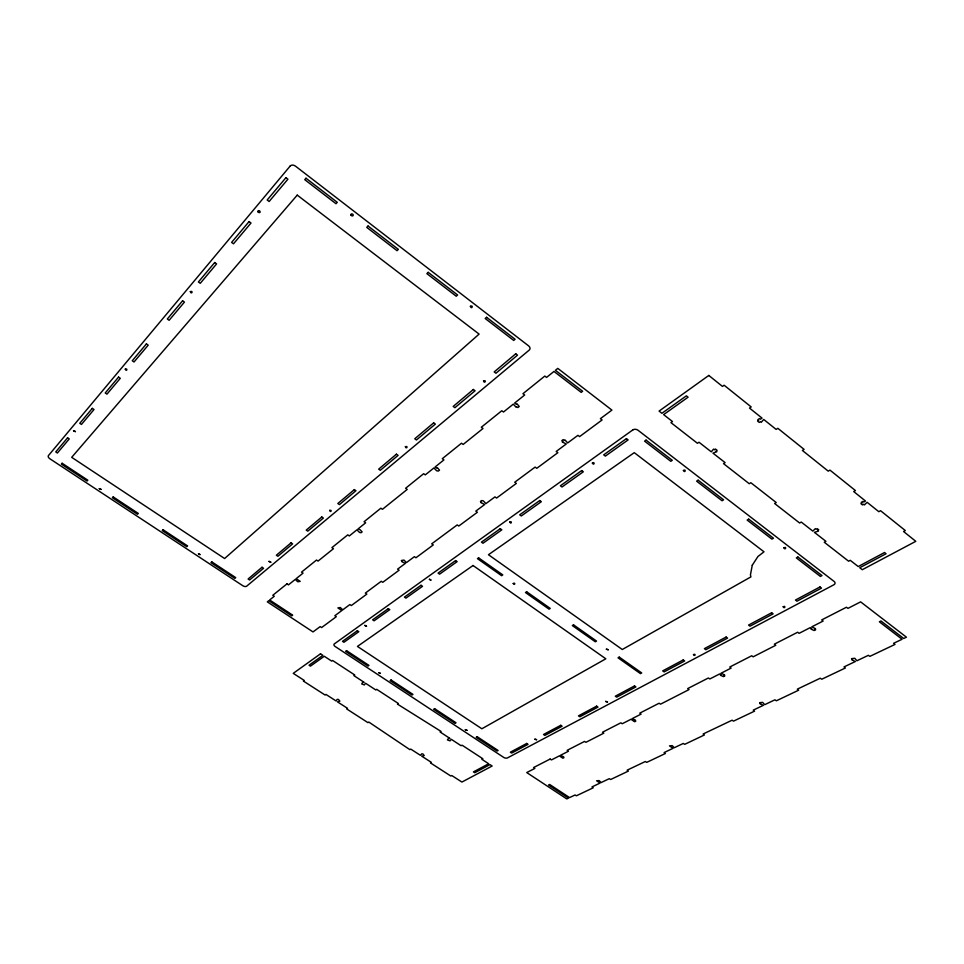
<?xml version="1.0" encoding="UTF-8"?>
<svg xmlns="http://www.w3.org/2000/svg" width="964" height="964" viewBox="0 0 964 964"><rect width="100%" height="100%" fill="white"/><g stroke="black" fill="none" stroke-linecap="round" stroke-linejoin="round"><path stroke-width="1.45" d="M509.727 522.102C511.342 525.043 512.438 520.379 509.727 522.102M513.222 583.485C514.776 586.208 515.824 581.943 513.222 583.485M534.887 739.207L536.574 739.701L534.887 739.207M73.565 430.751L75.385 431.595L73.565 430.751M592.378 463.106C594.005 466.335 595.378 461.141 592.378 463.106M99.304 488.591L101.051 489.399L99.304 488.591M606.392 649.206L608.248 649.736L606.392 649.206M125.272 369.152C126.549 372.417 128.188 367.887 125.272 369.152M605.705 701.431L607.489 701.937L605.705 701.431M683.416 470.48C684.97 473.758 686.597 468.48 683.416 470.48M190.33 291.622C191.595 295.285 193.547 290.152 190.33 291.622M693.502 654.58C694.887 657.207 696.285 653.122 693.502 654.58M198.451 553.89L200.138 554.674L198.536 553.782M752.281 565.205L750.45 574.785L750.884 576.906L622.286 649.507L488.459 554.722L634.264 452.658L763.994 551.794L757.933 556.517L752.281 565.205M783.889 547.805C785.323 550.89 787.118 545.973 783.889 547.805M783.178 606.73C784.563 609.597 786.263 605.079 783.178 606.73M269.052 561.397L270.764 562.193L269.052 561.397M329.64 510.426C330.64 513.33 332.592 509.366 329.64 510.426M405.398 446.681C406.338 449.911 408.652 445.44 405.398 446.681M470.396 306.275C471.288 310.155 474.143 304.672 470.396 306.275M364.85 625.419L366.501 626.178L364.85 625.419M483.542 380.937C484.398 384.503 487.121 379.503 483.542 380.937M378.768 672.667L380.37 673.39L378.768 672.667M429.366 579.352L431.101 580.171L429.474 579.244M465.347 729.688L466.95 730.29L465.347 729.688M290.164 166.049L48.441 455.586A3.278 1.868 30.1 0 0 49.959 458.828L242.783 585.714A3.049 1.747 24.5 0 0 246.7 586.148L529.2 350.113A3.88 2.88 19.9 0 0 528.585 345.859L295.55 166.194A4.218 3.169 34.5 0 0 290.164 166.049M67.588 437.825L55.755 451.923L57.406 453.02L69.251 438.933L67.588 437.825M92.315 408.362L79.771 423.304L81.458 424.437L94.014 409.519L92.315 408.362M118.548 377.105L105.233 392.975L106.956 394.143L120.295 378.31L118.548 377.105M146.42 343.895L132.261 360.753L134.032 361.982L148.203 345.148L146.42 343.895M182.594 300.78L167.314 319L169.134 320.289L184.437 302.106L182.594 300.78M214.719 262.509L198.391 281.97L200.259 283.32L216.599 263.895L214.719 262.509M249.073 221.575L231.601 242.398L233.517 243.808L251.014 223.021L249.073 221.575M285.922 177.665L267.173 200.006L269.137 201.5L287.911 179.196L285.922 177.665M62.13 463.262L61.395 464.118L87.073 481.024L87.82 480.193L62.13 463.262M305.986 178.232L304.757 179.678L336.002 203.717L337.255 202.307L305.986 178.232M297.237 195.126L71.698 457.334L224.612 558.53L479.108 334.098L297.237 195.126M113.21 496.918L112.439 497.737L137.503 514.246L138.298 513.438L113.21 496.918M368.043 226.022L366.754 227.383L397.048 250.688L398.361 249.363L368.043 226.022M163.085 529.766L162.277 530.549L186.751 546.672L187.57 545.913L163.085 529.766M428.209 272.342L426.871 273.643L456.249 296.237L457.611 294.984L428.209 272.342M211.779 561.855L210.947 562.602L234.855 578.352L235.71 577.617L211.779 561.855M486.567 317.289L485.193 318.506L513.704 340.437L515.089 339.256L486.567 317.289M262.039 567.266L248.11 578.99L249.616 579.979L263.558 568.278L262.039 567.266M291.08 542.84L276.355 555.228L277.885 556.252L292.622 543.889L291.08 542.84M321.795 516.993L306.215 530.104L307.781 531.164L323.374 518.078L321.795 516.993M354.342 489.604L337.822 503.497L339.424 504.606L355.957 490.736L354.342 489.604M396.433 454.189L378.671 469.131L380.31 470.299L398.096 455.37L396.433 454.189M433.667 422.859L414.761 438.765L416.436 439.982L435.354 424.1L433.667 422.859M473.348 389.468L453.188 406.434L454.9 407.7L475.083 390.757L473.348 389.468M515.752 353.788L494.195 371.923L495.942 373.249L517.523 355.15L515.752 353.788M286.971 583.859L272.788 595.294L274.27 596.27L269.643 599.982L292.658 615.14L291.767 615.839L268.775 600.692L267.317 601.861L313.011 631.926L320.181 626.6L321.627 627.552L336.291 616.695L334.833 615.731L341.834 610.537L337.906 607.91L340.316 607.513L342.774 609.826L349.884 604.561L351.354 605.549L366.838 594.089L365.344 593.089L381.238 581.292L382.744 582.316L399.108 570.206L397.59 569.158L405.398 563.362L401.819 561.638L402.349 561.241L401.325 560.542L403.94 560.06L406.471 562.566L414.399 556.674L415.942 557.746L433.27 544.925L431.715 543.829L457.201 524.922L458.78 526.031L477.385 512.258L475.794 511.113L484.699 504.509L480.903 502.654L481.506 502.208L480.434 501.437L481.639 500.533L483.313 500.846L485.916 503.606L494.966 496.894L496.568 498.063L516.355 483.41L514.728 482.229L535.128 467.094L536.767 468.311L557.843 452.706L556.18 451.465L566.278 443.97L562.253 441.97L562.94 441.464L561.831 440.632L563.205 439.608L564.314 440.44L565 439.933L567.651 442.958L577.93 435.33L579.605 436.608L602.09 419.955L600.391 418.665L611.911 410.11L557.782 368.381L555.409 370.297L582.63 391.264L581.196 392.372L553.987 371.441L546.564 377.406L544.817 376.068L522.946 393.698L524.669 394.999L514.656 403.048L516.379 404.338L517.041 403.796L519.235 406.483L517.885 407.555L516.752 406.7L516.077 407.23L513.318 404.121L503.485 412.026L501.786 410.748L481.313 427.245L483 428.498L463.154 444.452L461.479 443.223L442.271 458.707L443.922 459.9L435.126 466.974L436.764 468.167L437.355 467.685L439.5 470.131L438.319 471.071L436.632 470.757L433.945 467.926L425.293 474.878L423.654 473.71L405.603 488.266L407.218 489.411L382.455 509.305L380.864 508.197L364.067 521.729L365.645 522.825L357.945 529.019L360.03 529.682L362.115 531.899L361.09 532.731L359.524 532.417L356.909 529.839L349.317 535.948L347.763 534.863L331.917 547.636L333.46 548.697L318.048 561.084L316.517 560.048L301.539 572.122L303.045 573.134L296.165 578.665L300.178 581.352L297.792 581.786L295.249 579.412L288.465 584.859L286.971 583.859M320.506 653.809L293.249 673.354L304.214 680.427L303.359 681.03L325.121 695.044L325.989 694.454L336.099 700.973L337.171 699.37L338.436 699.43L339.894 701.129L337.46 701.852L347.522 708.335L346.642 708.901L367.923 722.626L368.814 722.06L409.833 749.618L410.748 749.088L420.437 755.33L421.63 753.86L422.895 753.92L424.232 755.535L421.738 756.174L431.378 762.379L430.45 762.898L450.851 776.044L451.791 775.538L461.913 782.057L492.146 766.019L489.989 764.609L474.698 772.742L473.408 771.911L488.688 763.765L481.855 759.295L482.844 758.764L462.069 745.184L461.093 745.726L451.297 739.316L450.031 740.846L447.404 739.918L448.344 738.569L449.971 738.448L440.114 732.001L441.078 731.447L397.457 704.118L398.397 703.527L376.707 689.344L375.779 689.947L365.537 683.247L364.392 684.922L361.717 683.97L362.548 682.5L364.151 682.343L353.86 675.607L354.764 674.993L332.592 660.485L331.688 661.111L324.278 656.279L310.444 666.136L309.046 665.22L322.868 655.351L320.506 653.809M632.83 429.908L334.363 643.88A2.964 1.675 21.7 0 0 335.219 646.543L503.618 757.355A2.844 1.542 17.2 0 0 507.486 757.897L833.92 584.75A3.675 2.362 7.8 0 0 834.077 581.413L638.096 430.306A3.784 2.699 14.3 0 0 632.83 429.908M708.805 375.454L659.087 411.086L661.919 413.291L686.38 395.83L688.091 397.192L663.618 414.616L672.486 421.545L670.944 422.63L697.43 443.283L698.984 442.235L711.275 451.827L713.589 449.091L714.408 449.742L715.457 449.043L717.108 450.333L716.059 451.032L716.891 451.67L712.926 453.116L725.109 462.624L723.53 463.648L749.257 483.723L750.848 482.723L776.225 502.533L774.622 503.509L799.626 523.006L801.253 522.066L812.845 531.128L815.327 528.646L816.11 529.26L817.195 528.634L818.761 529.863L817.665 530.477L818.448 531.092L814.399 532.345L825.919 541.322L824.28 542.238L848.597 561.205L850.236 560.313L858.225 566.555L884.53 552.517L886.061 553.734L859.743 567.736L862.274 569.712L915.8 541.322L903.557 531.513L905.317 530.562L880.566 510.715L878.819 511.691L867.106 502.304L864.431 504.907L863.636 504.28L862.479 504.931L860.9 503.666L862.045 503.015L861.262 502.377L862.985 501.388L863.78 502.027L865.515 501.027L853.706 491.568L855.442 490.568L829.956 470.119L828.233 471.155L802.385 450.441L804.084 449.369L777.828 428.317L776.141 429.414L763.717 419.461L761.211 422.34L760.379 421.678L759.258 422.413L757.584 421.063L758.692 420.328L757.849 419.653L759.524 418.545L760.367 419.219L762.042 418.111L749.51 408.073L751.185 406.941L724.133 385.238L722.47 386.407L708.805 375.454M357.367 630.721L342.497 641.337L343.931 642.277L358.813 631.685L357.367 630.721M388.311 608.633L372.634 619.828L374.092 620.804L389.793 609.622L388.311 608.633M421.015 585.281L404.434 597.114L405.928 598.138L422.521 586.317L421.015 585.281M455.611 560.578L438.066 573.11L439.584 574.158L457.141 561.651L455.611 560.578M500.292 528.682L481.446 542.142L483 543.238L501.858 529.814L500.292 528.682M539.732 500.533L519.704 514.824L521.295 515.969L541.334 501.702L539.732 500.533M581.69 470.565L560.385 485.784L562 486.989L583.328 471.794L581.69 470.565M626.443 438.62L603.705 454.851L605.356 456.105L628.118 439.897L626.443 438.62M346.558 650.664L345.642 651.315L368.007 666.04L368.947 665.413L346.558 650.664M478.602 557.843L477.445 558.65L501.617 575.701L502.786 574.906L478.602 557.843M646.073 440.114L644.591 441.151L670.787 461.31L672.282 460.298L646.073 440.114M473.047 565.507L357.439 646.422L481.867 728.772L605.826 658.798L473.047 565.507M391.071 679.994L390.131 680.608L412.002 695.008L412.966 694.405L391.071 679.994M526.657 591.763L525.476 592.535L549.046 609.152L550.239 608.404L526.657 591.763M698.117 480.193L696.611 481.169L722.06 500.762L723.59 499.798L698.117 480.193M434.607 708.673L433.631 709.251L455.02 723.337L456.008 722.771L434.607 708.673M573.532 624.841L572.327 625.576L595.318 641.783L596.535 641.072L573.532 624.841M748.715 519.138L747.16 520.078L771.911 539.117L773.477 538.213L748.715 519.138M477.18 736.713L476.18 737.279L497.099 751.052L498.111 750.51L477.18 736.713M619.262 657.111L618.02 657.809L640.457 673.631L641.711 672.956L619.262 657.111M797.903 557.023L796.324 557.903L820.412 576.436L821.991 575.568L797.903 557.023M526.718 743.461L510.342 752.209L511.655 753.077L528.043 744.353L526.718 743.461M560.759 725.302L543.515 734.496L544.853 735.399L562.108 726.217L560.759 725.302M596.632 706.154L578.46 715.854L579.822 716.782L598.005 707.094L596.632 706.154M634.505 685.946L615.309 696.189L616.695 697.153L635.891 686.922L634.505 685.946M683.247 659.93L662.702 670.896L664.112 671.896L684.669 660.955L683.247 659.93M726.133 637.047L704.383 648.651L705.817 649.7L727.591 638.108L726.133 637.047M771.646 612.767L748.546 625.082L750.016 626.166L773.116 613.863L771.646 612.767M820.003 586.956L795.457 600.054L796.939 601.187L821.509 588.1L820.003 586.956M550.143 759.054L533.574 767.549L534.863 768.404L526.73 772.562L566.784 798.915L568.519 798.084L548.588 784.961L549.625 784.455L569.567 797.59L575.086 794.963L576.352 795.806L593.27 787.769L591.992 786.913L600.054 783.069L596.62 780.78L599.126 780.575L601.15 782.551L609.32 778.659L610.61 779.527L628.408 771.067L627.106 770.188L645.362 761.5L646.675 762.391L665.413 753.486L664.088 752.583L673.041 748.317L669.498 745.871L672.209 745.618L674.258 747.739L683.331 743.425L684.657 744.353L704.431 734.954L703.093 734.014L732.11 720.192L733.471 721.156L754.595 711.119L753.233 710.143L763.331 705.335L759.885 703.672L760.572 703.346L759.656 702.684L762.632 702.37L764.693 704.684L774.948 699.804L776.333 700.804L798.686 690.176L797.3 689.164L820.304 678.198L821.702 679.246L845.404 667.98L843.994 666.919L855.333 661.521L851.73 659.75L852.501 659.388L851.549 658.665L854.803 658.279L856.876 660.786L868.407 655.303L869.829 656.376L895.002 644.422L893.568 643.325L902.075 639.265L879.361 621.792L880.976 620.985L903.702 638.493L906.437 637.192L860.623 601.873L847.946 608.368L846.464 607.236L821.69 619.924L823.148 621.033L811.796 626.841L815.472 628.649L814.713 629.034L815.689 629.757L814.158 630.528L810.977 629.094L811.736 628.709L810.278 627.612L799.108 633.324L797.662 632.239L774.345 644.181L775.791 645.253L753.149 656.821L751.715 655.773L729.736 667.04L731.158 668.064L721.072 673.221L724.567 674.908L723.892 675.246L724.832 675.921L723.482 676.608L720.457 675.27L721.132 674.921L719.722 673.908L709.793 678.981L708.395 677.981L687.645 688.609L689.031 689.597L660.509 704.178L659.135 703.214L639.735 713.155L641.096 714.095L632.191 718.65L635.505 720.229L634.902 720.53L635.806 721.156L634.613 721.759L630.998 719.264L622.214 723.759L620.852 722.819L602.476 732.242L603.813 733.158L585.907 742.316L584.57 741.412L567.133 750.354L568.459 751.233L560.433 755.33L563.603 756.812L563.928 757.68L562.856 758.222L559.361 755.884L551.444 759.933L550.143 759.054M351.041 215.129A1.229 0.928 30.8 0 0 353.041 215.647A1.229 0.928 30.8 0 0 352.137 213.936A1.229 0.928 30.8 0 0 351.041 215.129M258.039 211.839A1.229 0.892 33.6 0 0 259.991 212.357A1.229 0.892 33.6 0 0 259.027 210.67A1.229 0.892 33.6 0 0 258.039 211.839"/></g></svg>
